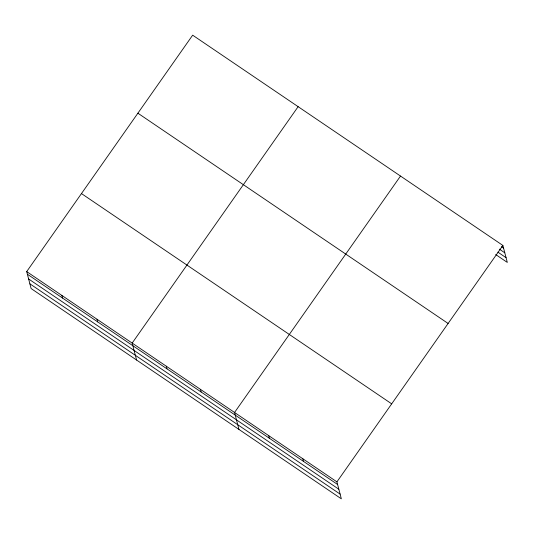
<?xml version="1.0" encoding="UTF-8"?>
<svg xmlns="http://www.w3.org/2000/svg" width="534" height="534" viewBox="0 0 534 534"><rect width="100%" height="100%" fill="white"/><g stroke="black" fill="none" stroke-linecap="round" stroke-linejoin="round"><path stroke-width="0.8" d="M26.7 271.592L336.921 481.862L341.339 498.823L31.119 288.554L26.7 271.592L192.661 35.177L502.881 245.446L507.3 262.408L495.699 254.544M298.139 106.666L132.172 343.082L136.591 360.043M400.507 176.06L234.546 412.475L238.965 429.436M336.921 481.862L502.881 245.446M501.519 246.701L503.569 248.09M499.343 249.118L504.804 252.816M497.882 252.135L506.072 257.682M137.892 113.195L448.113 323.464M81.468 193.575L391.689 403.844M27.388 274.236L337.608 484.505M28.622 278.962L338.836 489.231M29.891 283.828L340.105 494.097M302.791 458.733L303.486 461.376M268.669 435.604L269.356 438.247M200.424 389.339L201.111 391.983M166.301 366.211L166.988 368.854M97.014 319.252L97.702 321.895M61.857 295.422L62.545 298.065"/></g></svg>
